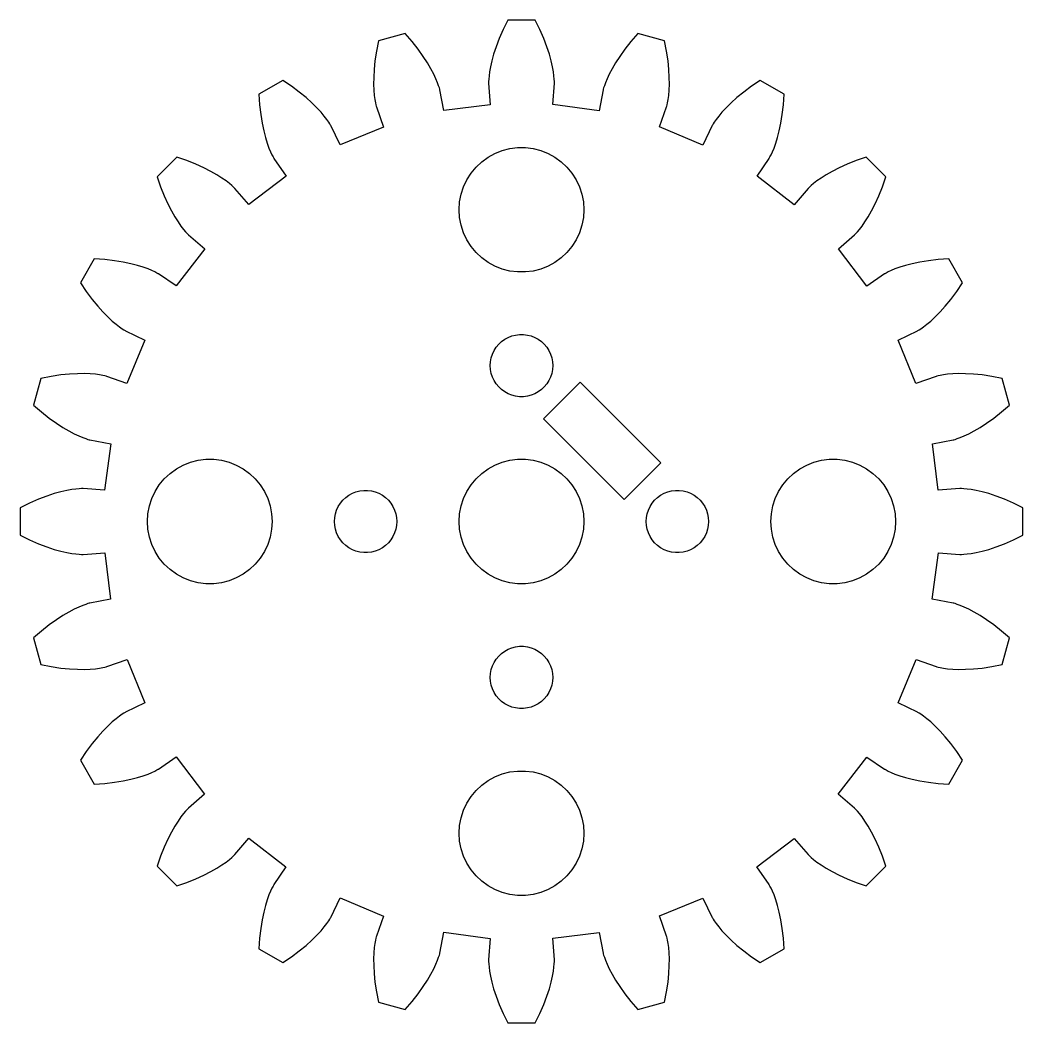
# Model space of a CAD drawing. Header units: metres. Extents: x -24 to 24, y 86 to 244.
# Drawn here: x -24.13 to 24.13, y 195.87 to 244.13 of the extents above; entities that cross this region are included whole.
import ezdxf

# ---------------------------------------------------------------- set-up
doc = ezdxf.new("R2010")
doc.units = ezdxf.units.M

msp = doc.modelspace()

# ---------------------------------------------------------------- linework, layer by layer
for p, q in [((-0.663116, 244.128), (-0.88736, 243.668)), ((0.663116, 244.128), (-0.663116, 244.128)), ((0.88736, 243.668), (0.663116, 244.128)), ((-5.60429, 243.478), (-6.88533, 243.134)), ((-5.26854, 243.091), (-5.60429, 243.478)), ((-1.07262, 243.239), (-1.22226, 242.843)), ((-0.88736, 243.668), (-1.07262, 243.239)), ((1.07262, 243.239), (0.88736, 243.668)), ((1.22226, 242.843), (1.07262, 243.239)), ((5.60429, 243.478), (5.26854, 243.091)), ((6.88533, 243.134), (5.60429, 243.478)), ((-6.88533, 243.134), (-6.98279, 242.632)), ((-4.9785, 242.724), (-5.26854, 243.091)), ((-1.22226, 242.843), (-1.33978, 242.483)), ((1.33978, 242.483), (1.22226, 242.843)), ((5.26854, 243.091), (4.9785, 242.724)), ((6.98279, 242.632), (6.88533, 243.134)), ((-6.98279, 242.632), (-7.05064, 242.169)), ((-4.73155, 242.381), (-4.9785, 242.724)), ((-4.52492, 242.064), (-4.73155, 242.381)), ((-1.33978, 242.483), (-1.42883, 242.161)), ((1.42883, 242.161), (1.33978, 242.483)), ((4.73155, 242.381), (4.52492, 242.064)), ((4.9785, 242.724), (4.73155, 242.381)), ((7.05064, 242.169), (6.98279, 242.632)), ((-7.05064, 242.169), (-7.09277, 241.748)), ((-4.35561, 241.776), (-4.52492, 242.064)), ((-4.22044, 241.52), (-4.35561, 241.776)), ((-1.49315, 241.879), (-1.53658, 241.638)), ((-1.42883, 242.161), (-1.49315, 241.879)), ((1.49315, 241.879), (1.42883, 242.161)), ((1.53658, 241.638), (1.49315, 241.879)), ((4.35561, 241.776), (4.22044, 241.52)), ((4.52492, 242.064), (4.35561, 241.776)), ((7.09277, 241.748), (7.05064, 242.169)), ((-7.11319, 241.37), (-7.11589, 241.036)), ((-7.09277, 241.748), (-7.11319, 241.37)), ((-4.11612, 241.298), (-4.22044, 241.52)), ((-4.03912, 241.113), (-4.11612, 241.298)), ((-1.57658, 241.284), (-1.58121, 241.173)), ((-1.56306, 241.439), (-1.57658, 241.284)), ((-1.53658, 241.638), (-1.56306, 241.439)), ((1.56306, 241.439), (1.53658, 241.638)), ((1.57658, 241.284), (1.56306, 241.439)), ((1.58121, 241.173), (1.57658, 241.284)), ((4.11612, 241.298), (4.03912, 241.113)), ((4.22044, 241.52), (4.11612, 241.298)), ((7.11319, 241.37), (7.09277, 241.748)), ((7.11589, 241.036), (7.11319, 241.37)), ((-11.4898, 241.227), (-12.6383, 240.564)), ((-11.0654, 240.941), (-11.4898, 241.227)), ((-10.6904, 240.661), (-11.0654, 240.941)), ((-7.11589, 241.036), (-7.105, 240.747)), ((-3.98589, 240.967), (-4.03912, 241.113)), ((-3.95264, 240.861), (-3.98589, 240.967)), ((-3.93558, 240.796), (-3.95264, 240.861)), ((-1.58121, 241.173), (-1.58098, 241.106)), ((-1.58098, 241.106), (-1.57999, 241.084)), ((-1.57999, 241.084), (-1.50261, 240.051)), ((1.50354, 240.064), (1.57999, 241.084)), ((1.57999, 241.084), (1.58098, 241.106)), ((1.58098, 241.106), (1.58121, 241.173)), ((3.95264, 240.861), (3.93558, 240.796)), ((3.98589, 240.967), (3.95264, 240.861)), ((4.03912, 241.113), (3.98589, 240.967)), ((7.105, 240.747), (7.11589, 241.036)), ((11.0654, 240.941), (10.6904, 240.661)), ((11.4898, 241.227), (11.0654, 240.941)), ((12.6383, 240.564), (11.4898, 241.227)), ((-12.6383, 240.564), (-12.6024, 240.053)), ((-10.3629, 240.394), (-10.6904, 240.661)), ((-10.0813, 240.141), (-10.3629, 240.394)), ((-7.105, 240.747), (-7.08455, 240.503)), ((-7.08455, 240.503), (-7.05875, 240.304)), ((-3.93077, 240.774), (-3.93558, 240.796)), ((-3.7406, 239.769), (-3.93077, 240.774)), ((3.93077, 240.774), (3.73827, 239.757)), ((3.93558, 240.796), (3.93077, 240.774)), ((7.05875, 240.304), (7.08455, 240.503)), ((7.08455, 240.503), (7.105, 240.747)), ((10.3629, 240.394), (10.0813, 240.141)), ((10.6904, 240.661), (10.3629, 240.394)), ((12.6024, 240.053), (12.6383, 240.564)), ((-12.6024, 240.053), (-12.5482, 239.589)), ((-9.84322, 239.907), (-10.0813, 240.141)), ((-9.64644, 239.694), (-9.84322, 239.907)), ((-7.05875, 240.304), (-7.03162, 240.151)), ((-7.03162, 240.151), (-7.00729, 240.042)), ((-7.00729, 240.042), (-6.98979, 239.978)), ((-6.98979, 239.978), (-6.98308, 239.957)), ((-6.98308, 239.957), (-6.64108, 238.979)), ((-1.50261, 240.051), (-3.7406, 239.769)), ((3.73827, 239.757), (1.50354, 240.064)), ((6.64522, 238.991), (6.98308, 239.957)), ((6.98308, 239.957), (6.98979, 239.978)), ((6.98979, 239.978), (7.00729, 240.042)), ((7.00729, 240.042), (7.03162, 240.151)), ((7.03162, 240.151), (7.05875, 240.304)), ((9.84322, 239.907), (9.64644, 239.694)), ((10.0813, 240.141), (9.84322, 239.907)), ((12.5482, 239.589), (12.6024, 240.053)), ((-12.5482, 239.589), (-12.4799, 239.171)), ((-9.48831, 239.507), (-9.64644, 239.694)), ((-9.36607, 239.349), (-9.48831, 239.507)), ((9.48831, 239.507), (9.36607, 239.349)), ((9.64644, 239.694), (9.48831, 239.507)), ((12.4799, 239.171), (12.5482, 239.589)), ((-12.4799, 239.171), (-12.4018, 238.801)), ((-9.27673, 239.221), (-9.36607, 239.349)), ((-9.21712, 239.127), (-9.27673, 239.221)), ((-9.18393, 239.069), (-9.21712, 239.127)), ((-9.17366, 239.049), (-9.18393, 239.069)), ((-8.72983, 238.128), (-9.17366, 239.049)), ((-6.64108, 238.979), (-8.72983, 238.128)), ((8.72438, 238.116), (6.64522, 238.991)), ((9.17366, 239.049), (8.72438, 238.116)), ((9.18393, 239.069), (9.17366, 239.049)), ((9.21712, 239.127), (9.18393, 239.069)), ((9.27673, 239.221), (9.21712, 239.127)), ((9.36607, 239.349), (9.27673, 239.221)), ((12.4018, 238.801), (12.4799, 239.171)), ((-12.4018, 238.801), (-12.318, 238.478)), ((-12.318, 238.478), (-12.2326, 238.201)), ((12.2326, 238.201), (12.318, 238.478)), ((12.318, 238.478), (12.4018, 238.801)), ((-12.2326, 238.201), (-12.1497, 237.971)), ((-12.1497, 237.971), (-12.0734, 237.786)), ((-0.927048, 237.853), (-0.562134, 237.947)), ((-0.562134, 237.947), (-0.18837, 237.994)), ((-0.18837, 237.994), (0.18837, 237.994)), ((0.18837, 237.994), (0.562134, 237.947)), ((0.562134, 237.947), (0.927048, 237.853)), ((12.0734, 237.786), (12.1497, 237.971)), ((12.1497, 237.971), (12.2326, 238.201)), ((-16.5923, 237.53), (-17.5301, 236.592)), ((-16.1082, 237.363), (-16.5923, 237.53)), ((-12.0734, 237.786), (-12.0075, 237.644)), ((-12.0075, 237.644), (-11.9559, 237.546)), ((-11.9559, 237.546), (-11.9223, 237.488)), ((-11.9223, 237.488), (-11.9103, 237.469)), ((-11.9103, 237.469), (-11.327, 236.614)), ((-1.91226, 237.312), (-1.60747, 237.533)), ((-1.60747, 237.533), (-1.27733, 237.714)), ((-1.27733, 237.714), (-0.927048, 237.853)), ((0.927048, 237.853), (1.27733, 237.714)), ((1.27733, 237.714), (1.60747, 237.533)), ((1.60747, 237.533), (1.91226, 237.312)), ((11.334, 236.624), (11.9103, 237.469)), ((11.9103, 237.469), (11.9223, 237.488)), ((11.9223, 237.488), (11.9559, 237.546)), ((11.9559, 237.546), (12.0075, 237.644)), ((12.0075, 237.644), (12.0734, 237.786)), ((16.5923, 237.53), (16.1082, 237.363)), ((17.5301, 236.592), (16.5923, 237.53)), ((-15.6737, 237.191), (-16.1082, 237.363)), ((-15.2881, 237.017), (-15.6737, 237.191)), ((-14.9506, 236.845), (-15.2881, 237.017)), ((-2.42705, 236.763), (-2.1869, 237.054)), ((-2.1869, 237.054), (-1.91226, 237.312)), ((1.91226, 237.312), (2.1869, 237.054)), ((2.1869, 237.054), (2.42705, 236.763)), ((15.2881, 237.017), (14.9506, 236.845)), ((15.6737, 237.191), (15.2881, 237.017)), ((16.1082, 237.363), (15.6737, 237.191)), ((-17.5301, 236.592), (-17.3631, 236.108)), ((-14.66, 236.681), (-14.9506, 236.845)), ((-14.415, 236.527), (-14.66, 236.681)), ((-14.2139, 236.387), (-14.415, 236.527)), ((-11.327, 236.614), (-13.1241, 235.25)), ((-2.62891, 236.445), (-2.42705, 236.763)), ((2.42705, 236.763), (2.62891, 236.445)), ((13.116, 235.241), (11.334, 236.624)), ((14.415, 236.527), (14.2139, 236.387)), ((14.66, 236.681), (14.415, 236.527)), ((14.9506, 236.845), (14.66, 236.681)), ((17.3631, 236.108), (17.5301, 236.592)), ((-17.3631, 236.108), (-17.1906, 235.674)), ((-14.0547, 236.265), (-14.2139, 236.387)), ((-13.9354, 236.165), (-14.0547, 236.265)), ((-13.8535, 236.09), (-13.9354, 236.165)), ((-13.8064, 236.042), (-13.8535, 236.09)), ((-13.7914, 236.026), (-13.8064, 236.042)), ((-13.1241, 235.25), (-13.7914, 236.026)), ((-2.90575, 235.746), (-2.78932, 236.104)), ((-2.78932, 236.104), (-2.62891, 236.445)), ((2.62891, 236.445), (2.78932, 236.104)), ((2.78932, 236.104), (2.90575, 235.746)), ((13.7914, 236.026), (13.116, 235.241)), ((13.8064, 236.042), (13.7914, 236.026)), ((13.8535, 236.09), (13.8064, 236.042)), ((13.9354, 236.165), (13.8535, 236.09)), ((14.0547, 236.265), (13.9354, 236.165)), ((14.2139, 236.387), (14.0547, 236.265)), ((17.1906, 235.674), (17.3631, 236.108)), ((-17.1906, 235.674), (-17.0166, 235.288)), ((-2.97633, 235.376), (-2.90575, 235.746)), ((2.90575, 235.746), (2.97633, 235.376)), ((17.0166, 235.288), (17.1906, 235.674)), ((-17.0166, 235.288), (-16.8453, 234.951)), ((-3, 235), (-2.97633, 235.376)), ((2.97633, 235.376), (3, 235)), ((16.8453, 234.951), (17.0166, 235.288)), ((-16.8453, 234.951), (-16.6807, 234.66)), ((-16.6807, 234.66), (-16.5267, 234.415)), ((-2.97633, 234.624), (-3, 235)), ((-2.90575, 234.254), (-2.97633, 234.624)), ((2.97633, 234.624), (2.90575, 234.254)), ((3, 235), (2.97633, 234.624)), ((16.5267, 234.415), (16.6807, 234.66)), ((16.6807, 234.66), (16.8453, 234.951)), ((-16.5267, 234.415), (-16.3869, 234.214)), ((-16.3869, 234.214), (-16.2652, 234.055)), ((-16.2652, 234.055), (-16.165, 233.935)), ((-2.78932, 233.896), (-2.90575, 234.254)), ((2.90575, 234.254), (2.78932, 233.896)), ((16.165, 233.935), (16.2652, 234.055)), ((16.2652, 234.055), (16.3869, 234.214)), ((16.3869, 234.214), (16.5267, 234.415)), ((-16.165, 233.935), (-16.0896, 233.853)), ((-16.0896, 233.853), (-16.0423, 233.806)), ((-16.0423, 233.806), (-16.0258, 233.791)), ((-16.0258, 233.791), (-15.241, 233.116)), ((-2.62891, 233.555), (-2.78932, 233.896)), ((2.78932, 233.896), (2.62891, 233.555)), ((15.2505, 233.124), (16.0258, 233.791)), ((16.0258, 233.791), (16.0423, 233.806)), ((16.0423, 233.806), (16.0896, 233.853)), ((16.0896, 233.853), (16.165, 233.935)), ((-15.241, 233.116), (-16.6241, 231.334)), ((-2.42705, 233.237), (-2.62891, 233.555)), ((-2.1869, 232.946), (-2.42705, 233.237)), ((2.42705, 233.237), (2.1869, 232.946)), ((2.62891, 233.555), (2.42705, 233.237)), ((16.6137, 231.327), (15.2505, 233.124)), ((-20.564, 232.638), (-21.2271, 231.49)), ((-20.0532, 232.602), (-20.564, 232.638)), ((-19.5889, 232.548), (-20.0532, 232.602)), ((-1.91226, 232.688), (-2.1869, 232.946)), ((-1.60747, 232.467), (-1.91226, 232.688)), ((1.91226, 232.688), (1.60747, 232.467)), ((2.1869, 232.946), (1.91226, 232.688)), ((20.0532, 232.602), (19.5889, 232.548)), ((20.564, 232.638), (20.0532, 232.602)), ((21.2271, 231.49), (20.564, 232.638)), ((-19.1714, 232.48), (-19.5889, 232.548)), ((-18.8011, 232.402), (-19.1714, 232.48)), ((-18.4778, 232.318), (-18.8011, 232.402)), ((-18.2013, 232.233), (-18.4778, 232.318)), ((-17.9708, 232.15), (-18.2013, 232.233)), ((-17.7856, 232.073), (-17.9708, 232.15)), ((-1.27733, 232.286), (-1.60747, 232.467)), ((-0.927048, 232.147), (-1.27733, 232.286)), ((-0.562134, 232.053), (-0.927048, 232.147)), ((0.927048, 232.147), (0.562134, 232.053)), ((1.27733, 232.286), (0.927048, 232.147)), ((1.60747, 232.467), (1.27733, 232.286)), ((17.9708, 232.15), (17.7856, 232.073)), ((18.2013, 232.233), (17.9708, 232.15)), ((18.4778, 232.318), (18.2013, 232.233)), ((18.8011, 232.402), (18.4778, 232.318)), ((19.1714, 232.48), (18.8011, 232.402)), ((19.5889, 232.548), (19.1714, 232.48)), ((-17.6444, 232.007), (-17.7856, 232.073)), ((-17.5457, 231.956), (-17.6444, 232.007)), ((-17.488, 231.922), (-17.5457, 231.956)), ((-17.4692, 231.91), (-17.488, 231.922)), ((-16.6241, 231.334), (-17.4692, 231.91)), ((-0.18837, 232.006), (-0.562134, 232.053)), ((0.18837, 232.006), (-0.18837, 232.006)), ((0.562134, 232.053), (0.18837, 232.006)), ((17.4692, 231.91), (16.6137, 231.327)), ((17.488, 231.922), (17.4692, 231.91)), ((17.5457, 231.956), (17.488, 231.922)), ((17.6444, 232.007), (17.5457, 231.956)), ((17.7856, 232.073), (17.6444, 232.007)), ((-21.2271, 231.49), (-20.9406, 231.065)), ((20.9406, 231.065), (21.2271, 231.49)), ((-20.9406, 231.065), (-20.6615, 230.69)), ((-20.6615, 230.69), (-20.3936, 230.363)), ((20.3936, 230.363), (20.6615, 230.69)), ((20.6615, 230.69), (20.9406, 231.065)), ((-20.3936, 230.363), (-20.1408, 230.081)), ((20.1408, 230.081), (20.3936, 230.363)), ((-20.1408, 230.081), (-19.9066, 229.843)), ((-19.9066, 229.843), (-19.6944, 229.646)), ((19.6944, 229.646), (19.9066, 229.843)), ((19.9066, 229.843), (20.1408, 230.081)), ((-19.6944, 229.646), (-19.5074, 229.488)), ((-19.5074, 229.488), (-19.3486, 229.366)), ((-19.3486, 229.366), (-19.2209, 229.277)), ((-19.2209, 229.277), (-19.1269, 229.217)), ((-19.1269, 229.217), (-19.069, 229.184)), ((19.069, 229.184), (19.1269, 229.217)), ((19.1269, 229.217), (19.2209, 229.277)), ((19.2209, 229.277), (19.3486, 229.366)), ((19.3486, 229.366), (19.5074, 229.488)), ((19.5074, 229.488), (19.6944, 229.646)), ((-19.069, 229.184), (-19.0492, 229.174)), ((-19.0492, 229.174), (-18.1163, 228.724)), ((-0.956131, 228.656), (-0.803726, 228.766)), ((-0.803726, 228.766), (-0.638657, 228.857)), ((-0.638657, 228.857), (-0.463516, 228.927)), ((-0.463516, 228.927), (-0.281067, 228.973)), ((-0.281067, 228.973), (-0.094177, 228.997)), ((-0.094177, 228.997), (0.094177, 228.997)), ((0.094177, 228.997), (0.281067, 228.973)), ((0.281067, 228.973), (0.463516, 228.927)), ((0.463516, 228.927), (0.638657, 228.857)), ((0.638657, 228.857), (0.803726, 228.766)), ((0.803726, 228.766), (0.956131, 228.656)), ((18.1276, 228.73), (19.0492, 229.174)), ((19.0492, 229.174), (19.069, 229.184)), ((-18.1163, 228.724), (-18.9911, 226.645)), ((-1.31445, 228.223), (-1.21352, 228.382)), ((-1.21352, 228.382), (-1.09344, 228.527)), ((-1.09344, 228.527), (-0.956131, 228.656)), ((0.956131, 228.656), (1.09344, 228.527)), ((1.09344, 228.527), (1.21352, 228.382)), ((1.21352, 228.382), (1.31445, 228.223)), ((18.9792, 226.641), (18.1276, 228.73)), ((-1.48816, 227.688), (-1.45287, 227.873)), ((-1.45287, 227.873), (-1.39465, 228.052)), ((-1.39465, 228.052), (-1.31445, 228.223)), ((1.31445, 228.223), (1.39465, 228.052)), ((1.39465, 228.052), (1.45287, 227.873)), ((1.45287, 227.873), (1.48816, 227.688)), ((-1.5, 227.5), (-1.48816, 227.688)), ((-1.48816, 227.312), (-1.5, 227.5)), ((-1.45287, 227.127), (-1.48816, 227.312)), ((1.48816, 227.312), (1.45287, 227.127)), ((1.48816, 227.688), (1.5, 227.5)), ((1.5, 227.5), (1.48816, 227.312)), ((-23.1344, 226.885), (-23.4776, 225.604)), ((-22.6317, 226.983), (-23.1344, 226.885)), ((-22.1691, 227.051), (-22.6317, 226.983)), ((-21.7482, 227.093), (-22.1691, 227.051)), ((-21.3703, 227.113), (-21.7482, 227.093)), ((-21.0363, 227.116), (-21.3703, 227.113)), ((-20.7471, 227.105), (-21.0363, 227.116)), ((-20.5031, 227.085), (-20.7471, 227.105)), ((-20.3044, 227.059), (-20.5031, 227.085)), ((-20.1509, 227.032), (-20.3044, 227.059)), ((-20.0423, 227.007), (-20.1509, 227.032)), ((-19.9778, 226.99), (-20.0423, 227.007)), ((-19.9566, 226.983), (-19.9778, 226.99)), ((-18.9911, 226.645), (-19.9566, 226.983)), ((-1.39465, 226.948), (-1.45287, 227.127)), ((-1.31445, 226.777), (-1.39465, 226.948)), ((1.39465, 226.948), (1.31445, 226.777)), ((1.45287, 227.127), (1.39465, 226.948)), ((19.9566, 226.983), (18.9792, 226.641)), ((19.9778, 226.99), (19.9566, 226.983)), ((20.0423, 227.007), (19.9778, 226.99)), ((20.1509, 227.032), (20.0423, 227.007)), ((20.3044, 227.059), (20.1509, 227.032)), ((20.5031, 227.085), (20.3044, 227.059)), ((20.7471, 227.105), (20.5031, 227.085)), ((21.0363, 227.116), (20.7471, 227.105)), ((21.3703, 227.113), (21.0363, 227.116)), ((21.7482, 227.093), (21.3703, 227.113)), ((22.1691, 227.051), (21.7482, 227.093)), ((22.6317, 226.983), (22.1691, 227.051)), ((23.1344, 226.885), (22.6317, 226.983)), ((23.4776, 225.604), (23.1344, 226.885)), ((-1.21352, 226.618), (-1.31445, 226.777)), ((-1.09344, 226.473), (-1.21352, 226.618)), ((-0.956131, 226.344), (-1.09344, 226.473)), ((-0.803726, 226.234), (-0.956131, 226.344)), ((0.956131, 226.344), (0.803726, 226.234)), ((1.09344, 226.473), (0.956131, 226.344)), ((1.05664, 224.943), (2.8244, 226.711)), ((1.21352, 226.618), (1.09344, 226.473)), ((1.31445, 226.777), (1.21352, 226.618)), ((2.8244, 226.711), (6.71112, 222.824)), ((-0.638657, 226.143), (-0.803726, 226.234)), ((-0.463516, 226.073), (-0.638657, 226.143)), ((-0.281067, 226.027), (-0.463516, 226.073)), ((-0.094177, 226.003), (-0.281067, 226.027)), ((0.094177, 226.003), (-0.094177, 226.003)), ((0.281067, 226.027), (0.094177, 226.003)), ((0.463516, 226.073), (0.281067, 226.027)), ((0.638657, 226.143), (0.463516, 226.073)), ((0.803726, 226.234), (0.638657, 226.143)), ((-23.4776, 225.604), (-23.091, 225.269)), ((23.091, 225.269), (23.4776, 225.604)), ((-23.091, 225.269), (-22.7243, 224.979)), ((-22.7243, 224.979), (-22.3809, 224.732)), ((4.94334, 221.057), (1.05664, 224.943)), ((22.3809, 224.732), (22.7243, 224.979)), ((22.7243, 224.979), (23.091, 225.269)), ((-22.3809, 224.732), (-22.0638, 224.525)), ((-22.0638, 224.525), (-21.7759, 224.356)), ((21.7759, 224.356), (22.0638, 224.525)), ((22.0638, 224.525), (22.3809, 224.732)), ((-21.7759, 224.356), (-21.52, 224.22)), ((-21.52, 224.22), (-21.2985, 224.116)), ((-21.2985, 224.116), (-21.1135, 224.039)), ((-21.1135, 224.039), (-20.967, 223.986)), ((-20.967, 223.986), (-20.8608, 223.953)), ((-20.8608, 223.953), (-20.7962, 223.936)), ((-20.7962, 223.936), (-20.7745, 223.931)), ((-20.7745, 223.931), (-19.757, 223.738)), ((19.7694, 223.741), (20.7745, 223.931)), ((20.7745, 223.931), (20.7962, 223.936)), ((20.7962, 223.936), (20.8608, 223.953)), ((20.8608, 223.953), (20.967, 223.986)), ((20.967, 223.986), (21.1135, 224.039)), ((21.1135, 224.039), (21.2985, 224.116)), ((21.2985, 224.116), (21.52, 224.22)), ((21.52, 224.22), (21.7759, 224.356)), ((-19.757, 223.738), (-20.0639, 221.504)), ((20.0514, 221.503), (19.7694, 223.741)), ((-15.927, 222.853), (-15.5621, 222.947)), ((-15.5621, 222.947), (-15.1884, 222.994)), ((-15.1884, 222.994), (-14.8116, 222.994)), ((-14.8116, 222.994), (-14.4379, 222.947)), ((-14.4379, 222.947), (-14.0729, 222.853)), ((-0.927048, 222.853), (-0.562134, 222.947)), ((-0.562134, 222.947), (-0.18837, 222.994)), ((-0.18837, 222.994), (0.18837, 222.994)), ((0.18837, 222.994), (0.562134, 222.947)), ((0.562134, 222.947), (0.927048, 222.853)), ((14.0729, 222.853), (14.4379, 222.947)), ((14.4379, 222.947), (14.8116, 222.994)), ((14.8116, 222.994), (15.1884, 222.994)), ((15.1884, 222.994), (15.5621, 222.947)), ((15.5621, 222.947), (15.927, 222.853)), ((-16.9123, 222.312), (-16.6075, 222.533)), ((-16.6075, 222.533), (-16.2773, 222.714)), ((-16.2773, 222.714), (-15.927, 222.853)), ((-14.0729, 222.853), (-13.7227, 222.714)), ((-13.7227, 222.714), (-13.3925, 222.533)), ((-13.3925, 222.533), (-13.0877, 222.312)), ((-1.91226, 222.312), (-1.60747, 222.533)), ((-1.60747, 222.533), (-1.27733, 222.714)), ((-1.27733, 222.714), (-0.927048, 222.853)), ((0.927048, 222.853), (1.27733, 222.714)), ((1.27733, 222.714), (1.60747, 222.533)), ((1.60747, 222.533), (1.91226, 222.312)), ((6.71112, 222.824), (4.94334, 221.057)), ((13.0877, 222.312), (13.3925, 222.533)), ((13.3925, 222.533), (13.7227, 222.714)), ((13.7227, 222.714), (14.0729, 222.853)), ((15.927, 222.853), (16.2773, 222.714)), ((16.2773, 222.714), (16.6075, 222.533)), ((16.6075, 222.533), (16.9123, 222.312)), ((-17.427, 221.763), (-17.1869, 222.054)), ((-17.1869, 222.054), (-16.9123, 222.312)), ((-13.0877, 222.312), (-12.8131, 222.054)), ((-12.8131, 222.054), (-12.5729, 221.763)), ((-2.42705, 221.763), (-2.1869, 222.054)), ((-2.1869, 222.054), (-1.91226, 222.312)), ((1.91226, 222.312), (2.1869, 222.054)), ((2.1869, 222.054), (2.42705, 221.763)), ((12.5729, 221.763), (12.8131, 222.054)), ((12.8131, 222.054), (13.0877, 222.312)), ((16.9123, 222.312), (17.1869, 222.054)), ((17.1869, 222.054), (17.427, 221.763)), ((-21.6381, 221.537), (-21.8791, 221.493)), ((-21.4395, 221.563), (-21.6381, 221.537)), ((-21.2842, 221.577), (-21.4395, 221.563)), ((-21.173, 221.581), (-21.2842, 221.577)), ((-21.1062, 221.581), (-21.173, 221.581)), ((-21.084, 221.58), (-21.1062, 221.581)), ((-20.0639, 221.504), (-21.084, 221.58)), ((-17.6289, 221.445), (-17.427, 221.763)), ((-12.5729, 221.763), (-12.3711, 221.445)), ((-7.78107, 221.473), (-7.59418, 221.497)), ((-7.59418, 221.497), (-7.40581, 221.497)), ((-7.40581, 221.497), (-7.21892, 221.473)), ((-2.62891, 221.445), (-2.42705, 221.763)), ((2.42705, 221.763), (2.62891, 221.445)), ((7.21892, 221.473), (7.40581, 221.497)), ((7.40581, 221.497), (7.59418, 221.497)), ((7.59418, 221.497), (7.78107, 221.473)), ((12.3711, 221.445), (12.5729, 221.763)), ((17.427, 221.763), (17.6289, 221.445)), ((21.084, 221.58), (20.0514, 221.503)), ((21.1062, 221.581), (21.084, 221.58)), ((21.173, 221.581), (21.1062, 221.581)), ((21.2842, 221.577), (21.173, 221.581)), ((21.4395, 221.563), (21.2842, 221.577)), ((21.6381, 221.537), (21.4395, 221.563)), ((21.8791, 221.493), (21.6381, 221.537)), ((-23.2385, 221.073), (-23.6678, 220.887)), ((-22.8429, 221.222), (-23.2385, 221.073)), ((-22.4831, 221.34), (-22.8429, 221.222)), ((-22.1613, 221.429), (-22.4831, 221.34)), ((-21.8791, 221.493), (-22.1613, 221.429)), ((-17.9057, 220.746), (-17.7893, 221.104)), ((-17.7893, 221.104), (-17.6289, 221.445)), ((-12.3711, 221.445), (-12.2107, 221.104)), ((-12.2107, 221.104), (-12.0942, 220.746)), ((-8.71352, 220.882), (-8.59344, 221.027)), ((-8.59344, 221.027), (-8.45613, 221.156)), ((-8.45613, 221.156), (-8.30373, 221.266)), ((-8.30373, 221.266), (-8.13866, 221.357)), ((-8.13866, 221.357), (-7.96352, 221.427)), ((-7.96352, 221.427), (-7.78107, 221.473)), ((-7.21892, 221.473), (-7.03647, 221.427)), ((-7.03647, 221.427), (-6.86133, 221.357)), ((-6.86133, 221.357), (-6.69626, 221.266)), ((-6.69626, 221.266), (-6.54385, 221.156)), ((-6.54385, 221.156), (-6.40654, 221.027)), ((-6.40654, 221.027), (-6.28647, 220.882)), ((-2.90575, 220.746), (-2.78932, 221.104)), ((-2.78932, 221.104), (-2.62891, 221.445)), ((2.62891, 221.445), (2.78932, 221.104)), ((2.78932, 221.104), (2.90575, 220.746)), ((6.28647, 220.882), (6.40654, 221.027)), ((6.40654, 221.027), (6.54385, 221.156)), ((6.54385, 221.156), (6.69626, 221.266)), ((6.69626, 221.266), (6.86133, 221.357)), ((6.86133, 221.357), (7.03647, 221.427)), ((7.03647, 221.427), (7.21892, 221.473)), ((7.78107, 221.473), (7.96352, 221.427)), ((7.96352, 221.427), (8.13866, 221.357)), ((8.13866, 221.357), (8.30373, 221.266)), ((8.30373, 221.266), (8.45613, 221.156)), ((8.45613, 221.156), (8.59344, 221.027)), ((8.59344, 221.027), (8.71352, 220.882)), ((12.0942, 220.746), (12.2107, 221.104)), ((12.2107, 221.104), (12.3711, 221.445)), ((17.6289, 221.445), (17.7893, 221.104)), ((17.7893, 221.104), (17.9057, 220.746)), ((22.1613, 221.429), (21.8791, 221.493)), ((22.4831, 221.34), (22.1613, 221.429)), ((22.8429, 221.222), (22.4831, 221.34)), ((23.2385, 221.073), (22.8429, 221.222)), ((23.6678, 220.887), (23.2385, 221.073)), ((-23.6678, 220.887), (-24.1281, 220.663)), ((-24.1281, 220.663), (-24.1281, 219.337)), ((-17.9763, 220.376), (-17.9057, 220.746)), ((-12.0942, 220.746), (-12.0237, 220.376)), ((-8.95287, 220.373), (-8.89465, 220.552)), ((-8.89465, 220.552), (-8.81445, 220.723)), ((-8.81445, 220.723), (-8.71352, 220.882)), ((-6.28647, 220.882), (-6.18553, 220.723)), ((-6.18553, 220.723), (-6.10533, 220.552)), ((-6.10533, 220.552), (-6.04712, 220.373)), ((-2.97633, 220.376), (-2.90575, 220.746)), ((2.90575, 220.746), (2.97633, 220.376)), ((6.04712, 220.373), (6.10533, 220.552)), ((6.10533, 220.552), (6.18553, 220.723)), ((6.18553, 220.723), (6.28647, 220.882)), ((8.71352, 220.882), (8.81445, 220.723)), ((8.81445, 220.723), (8.89465, 220.552)), ((8.89465, 220.552), (8.95287, 220.373)), ((12.0237, 220.376), (12.0942, 220.746)), ((17.9057, 220.746), (17.9763, 220.376)), ((24.1281, 220.663), (23.6678, 220.887)), ((24.1281, 219.337), (24.1281, 220.663)), ((-18, 220), (-17.9763, 220.376)), ((-12.0237, 220.376), (-12, 220)), ((-9, 220), (-8.98816, 220.188)), ((-8.98816, 220.188), (-8.95287, 220.373)), ((-6.04712, 220.373), (-6.01183, 220.188)), ((-6.01183, 220.188), (-6, 220)), ((-3, 220), (-2.97633, 220.376)), ((2.97633, 220.376), (3, 220)), ((6, 220), (6.01183, 220.188)), ((6.01183, 220.188), (6.04712, 220.373)), ((8.95287, 220.373), (8.98816, 220.188)), ((8.98816, 220.188), (9, 220)), ((12, 220), (12.0237, 220.376)), ((17.9763, 220.376), (18, 220)), ((-17.9763, 219.624), (-18, 220)), ((-17.9057, 219.254), (-17.9763, 219.624)), ((-12.0237, 219.624), (-12.0942, 219.254)), ((-12, 220), (-12.0237, 219.624)), ((-8.98816, 219.812), (-9, 220)), ((-8.95287, 219.627), (-8.98816, 219.812)), ((-8.89465, 219.448), (-8.95287, 219.627)), ((-6.04712, 219.627), (-6.10533, 219.448)), ((-6.01183, 219.812), (-6.04712, 219.627)), ((-6, 220), (-6.01183, 219.812)), ((-2.97633, 219.624), (-3, 220)), ((-2.90575, 219.254), (-2.97633, 219.624)), ((2.97633, 219.624), (2.90575, 219.254)), ((3, 220), (2.97633, 219.624)), ((6.01183, 219.812), (6, 220)), ((6.04712, 219.627), (6.01183, 219.812)), ((6.10533, 219.448), (6.04712, 219.627)), ((8.95287, 219.627), (8.89465, 219.448)), ((8.98816, 219.812), (8.95287, 219.627)), ((9, 220), (8.98816, 219.812)), ((12.0237, 219.624), (12, 220)), ((12.0942, 219.254), (12.0237, 219.624)), ((17.9763, 219.624), (17.9057, 219.254)), ((18, 220), (17.9763, 219.624)), ((-24.1281, 219.337), (-23.6678, 219.113)), ((-23.6678, 219.113), (-23.2385, 218.927)), ((-17.7893, 218.896), (-17.9057, 219.254)), ((-12.0942, 219.254), (-12.2107, 218.896)), ((-8.81445, 219.277), (-8.89465, 219.448)), ((-8.71352, 219.118), (-8.81445, 219.277)), ((-8.59344, 218.973), (-8.71352, 219.118)), ((-6.28647, 219.118), (-6.40654, 218.973)), ((-6.18553, 219.277), (-6.28647, 219.118)), ((-6.10533, 219.448), (-6.18553, 219.277)), ((-2.78932, 218.896), (-2.90575, 219.254)), ((2.90575, 219.254), (2.78932, 218.896)), ((6.18553, 219.277), (6.10533, 219.448)), ((6.28647, 219.118), (6.18553, 219.277)), ((6.40654, 218.973), (6.28647, 219.118)), ((8.71352, 219.118), (8.59344, 218.973)), ((8.81445, 219.277), (8.71352, 219.118)), ((8.89465, 219.448), (8.81445, 219.277)), ((12.2107, 218.896), (12.0942, 219.254)), ((17.9057, 219.254), (17.7893, 218.896)), ((23.2385, 218.927), (23.6678, 219.113)), ((23.6678, 219.113), (24.1281, 219.337)), ((-23.2385, 218.927), (-22.8429, 218.778)), ((-22.8429, 218.778), (-22.4831, 218.66)), ((-22.4831, 218.66), (-22.1613, 218.571)), ((-17.6289, 218.555), (-17.7893, 218.896)), ((-12.2107, 218.896), (-12.3711, 218.555)), ((-8.45613, 218.844), (-8.59344, 218.973)), ((-8.30373, 218.734), (-8.45613, 218.844)), ((-8.13866, 218.643), (-8.30373, 218.734)), ((-7.96352, 218.573), (-8.13866, 218.643)), ((-6.86133, 218.643), (-7.03647, 218.573)), ((-6.69626, 218.734), (-6.86133, 218.643)), ((-6.54385, 218.844), (-6.69626, 218.734)), ((-6.40654, 218.973), (-6.54385, 218.844)), ((-2.62891, 218.555), (-2.78932, 218.896)), ((2.78932, 218.896), (2.62891, 218.555)), ((6.54385, 218.844), (6.40654, 218.973)), ((6.69626, 218.734), (6.54385, 218.844)), ((6.86133, 218.643), (6.69626, 218.734)), ((7.03647, 218.573), (6.86133, 218.643)), ((8.13866, 218.643), (7.96352, 218.573)), ((8.30373, 218.734), (8.13866, 218.643)), ((8.45613, 218.844), (8.30373, 218.734)), ((8.59344, 218.973), (8.45613, 218.844)), ((12.3711, 218.555), (12.2107, 218.896)), ((17.7893, 218.896), (17.6289, 218.555)), ((22.1613, 218.571), (22.4831, 218.66)), ((22.4831, 218.66), (22.8429, 218.778)), ((22.8429, 218.778), (23.2385, 218.927)), ((-22.1613, 218.571), (-21.8791, 218.507)), ((-21.8791, 218.507), (-21.6381, 218.463)), ((-21.6381, 218.463), (-21.4395, 218.437)), ((-21.4395, 218.437), (-21.2842, 218.423)), ((-21.2842, 218.423), (-21.173, 218.419)), ((-21.173, 218.419), (-21.1062, 218.419)), ((-21.1062, 218.419), (-21.084, 218.42)), ((-21.084, 218.42), (-20.0514, 218.497)), ((-20.0514, 218.497), (-19.7694, 216.259)), ((-17.427, 218.237), (-17.6289, 218.555)), ((-17.1869, 217.946), (-17.427, 218.237)), ((-12.5729, 218.237), (-12.8131, 217.946)), ((-12.3711, 218.555), (-12.5729, 218.237)), ((-7.78107, 218.527), (-7.96352, 218.573)), ((-7.59418, 218.503), (-7.78107, 218.527)), ((-7.40581, 218.503), (-7.59418, 218.503)), ((-7.21892, 218.527), (-7.40581, 218.503)), ((-7.03647, 218.573), (-7.21892, 218.527)), ((-2.42705, 218.237), (-2.62891, 218.555)), ((-2.1869, 217.946), (-2.42705, 218.237)), ((2.42705, 218.237), (2.1869, 217.946)), ((2.62891, 218.555), (2.42705, 218.237)), ((7.21892, 218.527), (7.03647, 218.573)), ((7.40581, 218.503), (7.21892, 218.527)), ((7.59418, 218.503), (7.40581, 218.503)), ((7.78107, 218.527), (7.59418, 218.503)), ((7.96352, 218.573), (7.78107, 218.527)), ((12.5729, 218.237), (12.3711, 218.555)), ((12.8131, 217.946), (12.5729, 218.237)), ((17.427, 218.237), (17.1869, 217.946)), ((17.6289, 218.555), (17.427, 218.237)), ((19.757, 216.262), (20.0639, 218.496)), ((20.0639, 218.496), (21.084, 218.42)), ((21.084, 218.42), (21.1062, 218.419)), ((21.1062, 218.419), (21.173, 218.419)), ((21.173, 218.419), (21.2842, 218.423)), ((21.2842, 218.423), (21.4395, 218.437)), ((21.4395, 218.437), (21.6381, 218.463)), ((21.6381, 218.463), (21.8791, 218.507)), ((21.8791, 218.507), (22.1613, 218.571)), ((-16.9123, 217.688), (-17.1869, 217.946)), ((-16.6075, 217.467), (-16.9123, 217.688)), ((-13.0877, 217.688), (-13.3925, 217.467)), ((-12.8131, 217.946), (-13.0877, 217.688)), ((-1.91226, 217.688), (-2.1869, 217.946)), ((-1.60747, 217.467), (-1.91226, 217.688)), ((1.91226, 217.688), (1.60747, 217.467)), ((2.1869, 217.946), (1.91226, 217.688)), ((13.0877, 217.688), (12.8131, 217.946)), ((13.3925, 217.467), (13.0877, 217.688)), ((16.9123, 217.688), (16.6075, 217.467)), ((17.1869, 217.946), (16.9123, 217.688)), ((-16.2773, 217.286), (-16.6075, 217.467)), ((-15.927, 217.147), (-16.2773, 217.286)), ((-13.7227, 217.286), (-14.0729, 217.147)), ((-13.3925, 217.467), (-13.7227, 217.286)), ((-1.27733, 217.286), (-1.60747, 217.467)), ((-0.927048, 217.147), (-1.27733, 217.286)), ((1.27733, 217.286), (0.927048, 217.147)), ((1.60747, 217.467), (1.27733, 217.286)), ((13.7227, 217.286), (13.3925, 217.467)), ((14.0729, 217.147), (13.7227, 217.286)), ((16.2773, 217.286), (15.927, 217.147)), ((16.6075, 217.467), (16.2773, 217.286)), ((-15.5621, 217.053), (-15.927, 217.147)), ((-15.1884, 217.006), (-15.5621, 217.053)), ((-14.8116, 217.006), (-15.1884, 217.006)), ((-14.4379, 217.053), (-14.8116, 217.006)), ((-14.0729, 217.147), (-14.4379, 217.053)), ((-0.562134, 217.053), (-0.927048, 217.147)), ((-0.18837, 217.006), (-0.562134, 217.053)), ((0.18837, 217.006), (-0.18837, 217.006)), ((0.562134, 217.053), (0.18837, 217.006)), ((0.927048, 217.147), (0.562134, 217.053)), ((14.4379, 217.053), (14.0729, 217.147)), ((14.8116, 217.006), (14.4379, 217.053)), ((15.1884, 217.006), (14.8116, 217.006)), ((15.5621, 217.053), (15.1884, 217.006)), ((15.927, 217.147), (15.5621, 217.053)), ((-19.7694, 216.259), (-20.7745, 216.069)), ((20.7745, 216.069), (19.757, 216.262)), ((-21.52, 215.78), (-21.7759, 215.644)), ((-21.2985, 215.884), (-21.52, 215.78)), ((-21.1135, 215.961), (-21.2985, 215.884)), ((-20.967, 216.014), (-21.1135, 215.961)), ((-20.8608, 216.047), (-20.967, 216.014)), ((-20.7962, 216.064), (-20.8608, 216.047)), ((-20.7745, 216.069), (-20.7962, 216.064)), ((20.7962, 216.064), (20.7745, 216.069)), ((20.8608, 216.047), (20.7962, 216.064)), ((20.967, 216.014), (20.8608, 216.047)), ((21.1135, 215.961), (20.967, 216.014)), ((21.2985, 215.884), (21.1135, 215.961)), ((21.52, 215.78), (21.2985, 215.884)), ((21.7759, 215.644), (21.52, 215.78)), ((-22.3809, 215.268), (-22.7243, 215.021)), ((-22.0638, 215.475), (-22.3809, 215.268)), ((-21.7759, 215.644), (-22.0638, 215.475)), ((22.0638, 215.475), (21.7759, 215.644)), ((22.3809, 215.268), (22.0638, 215.475)), ((22.7243, 215.021), (22.3809, 215.268)), ((-22.7243, 215.021), (-23.091, 214.731)), ((23.091, 214.731), (22.7243, 215.021)), ((-23.091, 214.731), (-23.4776, 214.396)), ((-23.4776, 214.396), (-23.1344, 213.115)), ((23.4776, 214.396), (23.091, 214.731)), ((23.1344, 213.115), (23.4776, 214.396)), ((-0.803726, 213.766), (-0.638657, 213.857)), ((-0.638657, 213.857), (-0.463516, 213.927)), ((-0.463516, 213.927), (-0.281067, 213.973)), ((-0.281067, 213.973), (-0.094177, 213.997)), ((-0.094177, 213.997), (0.094177, 213.997)), ((0.094177, 213.997), (0.281067, 213.973)), ((0.281067, 213.973), (0.463516, 213.927)), ((0.463516, 213.927), (0.638657, 213.857)), ((0.638657, 213.857), (0.803726, 213.766)), ((-19.9566, 213.017), (-18.9792, 213.359)), ((-18.9792, 213.359), (-18.1276, 211.27)), ((-1.31445, 213.223), (-1.21352, 213.382)), ((-1.21352, 213.382), (-1.09344, 213.527)), ((-1.09344, 213.527), (-0.956131, 213.656)), ((-0.956131, 213.656), (-0.803726, 213.766)), ((0.803726, 213.766), (0.956131, 213.656)), ((0.956131, 213.656), (1.09344, 213.527)), ((1.09344, 213.527), (1.21352, 213.382)), ((1.21352, 213.382), (1.31445, 213.223)), ((18.1163, 211.276), (18.9911, 213.355)), ((18.9911, 213.355), (19.9566, 213.017)), ((-23.1344, 213.115), (-22.6317, 213.017)), ((-22.6317, 213.017), (-22.1691, 212.949)), ((-22.1691, 212.949), (-21.7482, 212.907)), ((-21.7482, 212.907), (-21.3703, 212.887)), ((-21.3703, 212.887), (-21.0363, 212.884)), ((-21.0363, 212.884), (-20.7471, 212.895)), ((-20.7471, 212.895), (-20.5031, 212.915)), ((-20.5031, 212.915), (-20.3044, 212.941)), ((-20.3044, 212.941), (-20.1509, 212.968)), ((-20.1509, 212.968), (-20.0423, 212.993)), ((-20.0423, 212.993), (-19.9778, 213.01)), ((-19.9778, 213.01), (-19.9566, 213.017)), ((-1.48816, 212.688), (-1.45287, 212.873)), ((-1.45287, 212.873), (-1.39465, 213.052)), ((-1.39465, 213.052), (-1.31445, 213.223)), ((1.31445, 213.223), (1.39465, 213.052)), ((1.39465, 213.052), (1.45287, 212.873)), ((1.45287, 212.873), (1.48816, 212.688)), ((19.9566, 213.017), (19.9778, 213.01)), ((19.9778, 213.01), (20.0423, 212.993)), ((20.0423, 212.993), (20.1509, 212.968)), ((20.1509, 212.968), (20.3044, 212.941)), ((20.3044, 212.941), (20.5031, 212.915)), ((20.5031, 212.915), (20.7471, 212.895)), ((20.7471, 212.895), (21.0363, 212.884)), ((21.0363, 212.884), (21.3703, 212.887)), ((21.3703, 212.887), (21.7482, 212.907)), ((21.7482, 212.907), (22.1691, 212.949)), ((22.1691, 212.949), (22.6317, 213.017)), ((22.6317, 213.017), (23.1344, 213.115)), ((-1.5, 212.5), (-1.48816, 212.688)), ((-1.48816, 212.312), (-1.5, 212.5)), ((1.48816, 212.688), (1.5, 212.5)), ((1.5, 212.5), (1.48816, 212.312)), ((-1.45287, 212.127), (-1.48816, 212.312)), ((-1.39465, 211.948), (-1.45287, 212.127)), ((-1.31445, 211.777), (-1.39465, 211.948)), ((1.39465, 211.948), (1.31445, 211.777)), ((1.45287, 212.127), (1.39465, 211.948)), ((1.48816, 212.312), (1.45287, 212.127)), ((-1.21352, 211.618), (-1.31445, 211.777)), ((-1.09344, 211.473), (-1.21352, 211.618)), ((-0.956131, 211.344), (-1.09344, 211.473)), ((1.09344, 211.473), (0.956131, 211.344)), ((1.21352, 211.618), (1.09344, 211.473)), ((1.31445, 211.777), (1.21352, 211.618)), ((-18.1276, 211.27), (-19.0492, 210.826)), ((-0.803726, 211.234), (-0.956131, 211.344)), ((-0.638657, 211.143), (-0.803726, 211.234)), ((-0.463516, 211.073), (-0.638657, 211.143)), ((-0.281067, 211.027), (-0.463516, 211.073)), ((-0.094177, 211.003), (-0.281067, 211.027)), ((0.094177, 211.003), (-0.094177, 211.003)), ((0.281067, 211.027), (0.094177, 211.003)), ((0.463516, 211.073), (0.281067, 211.027)), ((0.638657, 211.143), (0.463516, 211.073)), ((0.803726, 211.234), (0.638657, 211.143)), ((0.956131, 211.344), (0.803726, 211.234)), ((19.0492, 210.826), (18.1163, 211.276)), ((-19.5074, 210.512), (-19.6944, 210.354)), ((-19.3486, 210.634), (-19.5074, 210.512)), ((-19.2209, 210.723), (-19.3486, 210.634)), ((-19.1269, 210.783), (-19.2209, 210.723)), ((-19.069, 210.816), (-19.1269, 210.783)), ((-19.0492, 210.826), (-19.069, 210.816)), ((19.069, 210.816), (19.0492, 210.826)), ((19.1269, 210.783), (19.069, 210.816)), ((19.2209, 210.723), (19.1269, 210.783)), ((19.3486, 210.634), (19.2209, 210.723)), ((19.5074, 210.512), (19.3486, 210.634)), ((19.6944, 210.354), (19.5074, 210.512)), ((-20.1408, 209.919), (-20.3936, 209.637)), ((-19.9066, 210.157), (-20.1408, 209.919)), ((-19.6944, 210.354), (-19.9066, 210.157)), ((19.9066, 210.157), (19.6944, 210.354)), ((20.1408, 209.919), (19.9066, 210.157)), ((20.3936, 209.637), (20.1408, 209.919)), ((-20.3936, 209.637), (-20.6615, 209.31)), ((20.6615, 209.31), (20.3936, 209.637)), ((-20.6615, 209.31), (-20.9406, 208.935)), ((20.9406, 208.935), (20.6615, 209.31)), ((-20.9406, 208.935), (-21.2271, 208.51)), ((-21.2271, 208.51), (-20.564, 207.362)), ((-17.4692, 208.09), (-16.6137, 208.673)), ((-16.6137, 208.673), (-15.2505, 206.876)), ((15.241, 206.884), (16.6241, 208.666)), ((16.6241, 208.666), (17.4692, 208.09)), ((20.564, 207.362), (21.2271, 208.51)), ((21.2271, 208.51), (20.9406, 208.935)), ((-17.7856, 207.927), (-17.6444, 207.993)), ((-17.6444, 207.993), (-17.5457, 208.044)), ((-17.5457, 208.044), (-17.488, 208.078)), ((-17.488, 208.078), (-17.4692, 208.09)), ((-0.562134, 207.947), (-0.18837, 207.994)), ((-0.18837, 207.994), (0.18837, 207.994)), ((0.18837, 207.994), (0.562134, 207.947)), ((17.4692, 208.09), (17.488, 208.078)), ((17.488, 208.078), (17.5457, 208.044)), ((17.5457, 208.044), (17.6444, 207.993)), ((17.6444, 207.993), (17.7856, 207.927)), ((-19.5889, 207.452), (-19.1714, 207.52)), ((-19.1714, 207.52), (-18.8011, 207.598)), ((-18.8011, 207.598), (-18.4778, 207.682)), ((-18.4778, 207.682), (-18.2013, 207.767)), ((-18.2013, 207.767), (-17.9708, 207.85)), ((-17.9708, 207.85), (-17.7856, 207.927)), ((-1.91226, 207.312), (-1.60747, 207.533)), ((-1.60747, 207.533), (-1.27733, 207.714)), ((-1.27733, 207.714), (-0.927048, 207.853)), ((-0.927048, 207.853), (-0.562134, 207.947)), ((0.562134, 207.947), (0.927048, 207.853)), ((0.927048, 207.853), (1.27733, 207.714)), ((1.27733, 207.714), (1.60747, 207.533)), ((1.60747, 207.533), (1.91226, 207.312)), ((17.7856, 207.927), (17.9708, 207.85)), ((17.9708, 207.85), (18.2013, 207.767)), ((18.2013, 207.767), (18.4778, 207.682)), ((18.4778, 207.682), (18.8011, 207.598)), ((18.8011, 207.598), (19.1714, 207.52)), ((19.1714, 207.52), (19.5889, 207.452)), ((-20.564, 207.362), (-20.0532, 207.398)), ((-20.0532, 207.398), (-19.5889, 207.452)), ((-2.42705, 206.763), (-2.1869, 207.054)), ((-2.1869, 207.054), (-1.91226, 207.312)), ((1.91226, 207.312), (2.1869, 207.054)), ((2.1869, 207.054), (2.42705, 206.763)), ((19.5889, 207.452), (20.0532, 207.398)), ((20.0532, 207.398), (20.564, 207.362)), ((-15.2505, 206.876), (-16.0258, 206.209)), ((-2.62891, 206.445), (-2.42705, 206.763)), ((2.42705, 206.763), (2.62891, 206.445)), ((16.0258, 206.209), (15.241, 206.884)), ((-16.165, 206.065), (-16.2652, 205.945)), ((-16.0896, 206.147), (-16.165, 206.065)), ((-16.0423, 206.194), (-16.0896, 206.147)), ((-16.0258, 206.209), (-16.0423, 206.194)), ((-2.90575, 205.746), (-2.78932, 206.104)), ((-2.78932, 206.104), (-2.62891, 206.445)), ((2.62891, 206.445), (2.78932, 206.104)), ((2.78932, 206.104), (2.90575, 205.746)), ((16.0423, 206.194), (16.0258, 206.209)), ((16.0896, 206.147), (16.0423, 206.194)), ((16.165, 206.065), (16.0896, 206.147)), ((16.2652, 205.945), (16.165, 206.065)), ((-16.5267, 205.585), (-16.6807, 205.34)), ((-16.3869, 205.786), (-16.5267, 205.585)), ((-16.2652, 205.945), (-16.3869, 205.786)), ((-2.97633, 205.376), (-2.90575, 205.746)), ((2.90575, 205.746), (2.97633, 205.376)), ((16.3869, 205.786), (16.2652, 205.945)), ((16.5267, 205.585), (16.3869, 205.786)), ((16.6807, 205.34), (16.5267, 205.585)), ((-16.6807, 205.34), (-16.8453, 205.049)), ((-3, 205), (-2.97633, 205.376)), ((2.97633, 205.376), (3, 205)), ((16.8453, 205.049), (16.6807, 205.34)), ((-17.0166, 204.712), (-17.1906, 204.326)), ((-16.8453, 205.049), (-17.0166, 204.712)), ((-13.7914, 203.974), (-13.116, 204.759)), ((-13.116, 204.759), (-11.334, 203.376)), ((-2.97633, 204.624), (-3, 205)), ((-2.90575, 204.254), (-2.97633, 204.624)), ((2.97633, 204.624), (2.90575, 204.254)), ((3, 205), (2.97633, 204.624)), ((11.327, 203.386), (13.1241, 204.75)), ((13.1241, 204.75), (13.7914, 203.974)), ((17.0166, 204.712), (16.8453, 205.049)), ((17.1906, 204.326), (17.0166, 204.712)), ((-17.1906, 204.326), (-17.3631, 203.892)), ((-2.78932, 203.896), (-2.90575, 204.254)), ((2.90575, 204.254), (2.78932, 203.896)), ((17.3631, 203.892), (17.1906, 204.326)), ((-17.3631, 203.892), (-17.5301, 203.408)), ((-14.2139, 203.613), (-14.0547, 203.735)), ((-14.0547, 203.735), (-13.9354, 203.835)), ((-13.9354, 203.835), (-13.8535, 203.91)), ((-13.8535, 203.91), (-13.8064, 203.958)), ((-13.8064, 203.958), (-13.7914, 203.974)), ((-2.62891, 203.555), (-2.78932, 203.896)), ((2.78932, 203.896), (2.62891, 203.555)), ((13.7914, 203.974), (13.8064, 203.958)), ((13.8064, 203.958), (13.8535, 203.91)), ((13.8535, 203.91), (13.9354, 203.835)), ((13.9354, 203.835), (14.0547, 203.735)), ((14.0547, 203.735), (14.2139, 203.613)), ((17.5301, 203.408), (17.3631, 203.892)), ((-17.5301, 203.408), (-16.5923, 202.47)), ((-14.9506, 203.155), (-14.66, 203.319)), ((-14.66, 203.319), (-14.415, 203.473)), ((-14.415, 203.473), (-14.2139, 203.613)), ((-11.334, 203.376), (-11.9103, 202.531)), ((-2.42705, 203.237), (-2.62891, 203.555)), ((-2.1869, 202.946), (-2.42705, 203.237)), ((2.42705, 203.237), (2.1869, 202.946)), ((2.62891, 203.555), (2.42705, 203.237)), ((11.9103, 202.531), (11.327, 203.386)), ((14.2139, 203.613), (14.415, 203.473)), ((14.415, 203.473), (14.66, 203.319)), ((14.66, 203.319), (14.9506, 203.155)), ((16.5923, 202.47), (17.5301, 203.408)), ((-16.1082, 202.637), (-15.6737, 202.809)), ((-15.6737, 202.809), (-15.2881, 202.983)), ((-15.2881, 202.983), (-14.9506, 203.155)), ((-1.91226, 202.688), (-2.1869, 202.946)), ((-1.60747, 202.467), (-1.91226, 202.688)), ((1.91226, 202.688), (1.60747, 202.467)), ((2.1869, 202.946), (1.91226, 202.688)), ((14.9506, 203.155), (15.2881, 202.983)), ((15.2881, 202.983), (15.6737, 202.809)), ((15.6737, 202.809), (16.1082, 202.637)), ((-16.5923, 202.47), (-16.1082, 202.637)), ((-12.0734, 202.214), (-12.1497, 202.029)), ((-12.0075, 202.356), (-12.0734, 202.214)), ((-11.9559, 202.454), (-12.0075, 202.356)), ((-11.9223, 202.512), (-11.9559, 202.454)), ((-11.9103, 202.531), (-11.9223, 202.512)), ((-1.27733, 202.286), (-1.60747, 202.467)), ((-0.927048, 202.147), (-1.27733, 202.286)), ((1.27733, 202.286), (0.927048, 202.147)), ((1.60747, 202.467), (1.27733, 202.286)), ((11.9223, 202.512), (11.9103, 202.531)), ((11.9559, 202.454), (11.9223, 202.512)), ((12.0075, 202.356), (11.9559, 202.454)), ((12.0734, 202.214), (12.0075, 202.356)), ((12.1497, 202.029), (12.0734, 202.214)), ((16.1082, 202.637), (16.5923, 202.47)), ((-12.2326, 201.799), (-12.318, 201.522)), ((-12.1497, 202.029), (-12.2326, 201.799)), ((-9.17366, 200.951), (-8.72438, 201.884)), ((-8.72438, 201.884), (-6.64522, 201.009)), ((-0.562134, 202.053), (-0.927048, 202.147)), ((-0.18837, 202.006), (-0.562134, 202.053)), ((0.18837, 202.006), (-0.18837, 202.006)), ((0.562134, 202.053), (0.18837, 202.006)), ((0.927048, 202.147), (0.562134, 202.053)), ((6.64108, 201.021), (8.72983, 201.872)), ((8.72983, 201.872), (9.17366, 200.951)), ((12.2326, 201.799), (12.1497, 202.029)), ((12.318, 201.522), (12.2326, 201.799)), ((-12.318, 201.522), (-12.4018, 201.199)), ((12.4018, 201.199), (12.318, 201.522)), ((-12.4799, 200.829), (-12.5482, 200.411)), ((-12.4018, 201.199), (-12.4799, 200.829)), ((-9.36607, 200.651), (-9.27673, 200.779)), ((-9.27673, 200.779), (-9.21712, 200.873)), ((-9.21712, 200.873), (-9.18393, 200.931)), ((-9.18393, 200.931), (-9.17366, 200.951)), ((-6.64522, 201.009), (-6.98308, 200.043)), ((6.98308, 200.043), (6.64108, 201.021)), ((9.17366, 200.951), (9.18393, 200.931)), ((9.18393, 200.931), (9.21712, 200.873)), ((9.21712, 200.873), (9.27673, 200.779)), ((9.27673, 200.779), (9.36607, 200.651)), ((12.4799, 200.829), (12.4018, 201.199)), ((12.5482, 200.411), (12.4799, 200.829)), ((-12.5482, 200.411), (-12.6024, 199.947)), ((-9.84322, 200.093), (-9.64644, 200.306)), ((-9.64644, 200.306), (-9.48831, 200.493)), ((-9.48831, 200.493), (-9.36607, 200.651)), ((9.36607, 200.651), (9.48831, 200.493)), ((9.48831, 200.493), (9.64644, 200.306)), ((9.64644, 200.306), (9.84322, 200.093)), ((12.6024, 199.947), (12.5482, 200.411)), ((-12.6024, 199.947), (-12.6383, 199.436)), ((-10.3629, 199.606), (-10.0813, 199.859)), ((-10.0813, 199.859), (-9.84322, 200.093)), ((-7.03162, 199.849), (-7.05875, 199.696)), ((-7.00729, 199.958), (-7.03162, 199.849)), ((-6.98979, 200.022), (-7.00729, 199.958)), ((-6.98308, 200.043), (-6.98979, 200.022)), ((-3.93077, 199.226), (-3.73827, 200.243)), ((-3.73827, 200.243), (-1.50354, 199.936)), ((-1.50354, 199.936), (-1.57999, 198.916)), ((1.50261, 199.949), (3.7406, 200.231)), ((1.57999, 198.916), (1.50261, 199.949)), ((3.7406, 200.231), (3.93077, 199.226)), ((6.98979, 200.022), (6.98308, 200.043)), ((7.00729, 199.958), (6.98979, 200.022)), ((7.03162, 199.849), (7.00729, 199.958)), ((7.05875, 199.696), (7.03162, 199.849)), ((9.84322, 200.093), (10.0813, 199.859)), ((10.0813, 199.859), (10.3629, 199.606)), ((12.6383, 199.436), (12.6024, 199.947)), ((-12.6383, 199.436), (-11.4898, 198.773)), ((-11.0654, 199.059), (-10.6904, 199.339)), ((-10.6904, 199.339), (-10.3629, 199.606)), ((-7.08455, 199.497), (-7.105, 199.253)), ((-7.05875, 199.696), (-7.08455, 199.497)), ((7.08455, 199.497), (7.05875, 199.696)), ((7.105, 199.253), (7.08455, 199.497)), ((10.3629, 199.606), (10.6904, 199.339)), ((10.6904, 199.339), (11.0654, 199.059)), ((11.4898, 198.773), (12.6383, 199.436)), ((-11.4898, 198.773), (-11.0654, 199.059)), ((-7.105, 199.253), (-7.11589, 198.964)), ((-7.11589, 198.964), (-7.11319, 198.63)), ((-4.11612, 198.702), (-4.03912, 198.887)), ((-4.03912, 198.887), (-3.98589, 199.033)), ((-3.98589, 199.033), (-3.95264, 199.139)), ((-3.95264, 199.139), (-3.93558, 199.204)), ((-3.93558, 199.204), (-3.93077, 199.226)), ((-1.58098, 198.894), (-1.58121, 198.827)), ((-1.58121, 198.827), (-1.57658, 198.716)), ((-1.57999, 198.916), (-1.58098, 198.894)), ((1.57658, 198.716), (1.58121, 198.827)), ((1.58098, 198.894), (1.57999, 198.916)), ((1.58121, 198.827), (1.58098, 198.894)), ((3.93077, 199.226), (3.93558, 199.204)), ((3.93558, 199.204), (3.95264, 199.139)), ((3.95264, 199.139), (3.98589, 199.033)), ((3.98589, 199.033), (4.03912, 198.887)), ((4.03912, 198.887), (4.11612, 198.702)), ((7.11589, 198.964), (7.105, 199.253)), ((7.11319, 198.63), (7.11589, 198.964)), ((11.0654, 199.059), (11.4898, 198.773)), ((-7.11319, 198.63), (-7.09277, 198.252)), ((-4.35561, 198.224), (-4.22044, 198.48)), ((-4.22044, 198.48), (-4.11612, 198.702)), ((-1.57658, 198.716), (-1.56306, 198.561)), ((-1.56306, 198.561), (-1.53658, 198.362)), ((-1.53658, 198.362), (-1.49315, 198.121)), ((1.49315, 198.121), (1.53658, 198.362)), ((1.53658, 198.362), (1.56306, 198.561)), ((1.56306, 198.561), (1.57658, 198.716)), ((4.11612, 198.702), (4.22044, 198.48)), ((4.22044, 198.48), (4.35561, 198.224)), ((7.09277, 198.252), (7.11319, 198.63)), ((-7.09277, 198.252), (-7.05064, 197.831)), ((-4.73155, 197.619), (-4.52492, 197.936)), ((-4.52492, 197.936), (-4.35561, 198.224)), ((-1.49315, 198.121), (-1.42883, 197.839)), ((1.42883, 197.839), (1.49315, 198.121)), ((4.35561, 198.224), (4.52492, 197.936)), ((4.52492, 197.936), (4.73155, 197.619)), ((7.05064, 197.831), (7.09277, 198.252)), ((-7.05064, 197.831), (-6.98279, 197.368)), ((-6.98279, 197.368), (-6.88533, 196.866)), ((-4.9785, 197.276), (-4.73155, 197.619)), ((-1.42883, 197.839), (-1.33978, 197.517)), ((-1.33978, 197.517), (-1.22226, 197.157)), ((1.22226, 197.157), (1.33978, 197.517)), ((1.33978, 197.517), (1.42883, 197.839)), ((4.73155, 197.619), (4.9785, 197.276)), ((6.88533, 196.866), (6.98279, 197.368)), ((6.98279, 197.368), (7.05064, 197.831)), ((-5.60429, 196.522), (-5.26854, 196.909)), ((-5.26854, 196.909), (-4.9785, 197.276)), ((-1.22226, 197.157), (-1.07262, 196.761)), ((1.07262, 196.761), (1.22226, 197.157)), ((4.9785, 197.276), (5.26854, 196.909)), ((5.26854, 196.909), (5.60429, 196.522)), ((-6.88533, 196.866), (-5.60429, 196.522)), ((-1.07262, 196.761), (-0.88736, 196.332)), ((0.88736, 196.332), (1.07262, 196.761)), ((5.60429, 196.522), (6.88533, 196.866)), ((-0.88736, 196.332), (-0.663116, 195.872)), ((0.663116, 195.872), (0.88736, 196.332)), ((-0.663116, 195.872), (0.663116, 195.872))]:
    msp.add_line(p, q)

doc.saveas('drawing.dxf')
